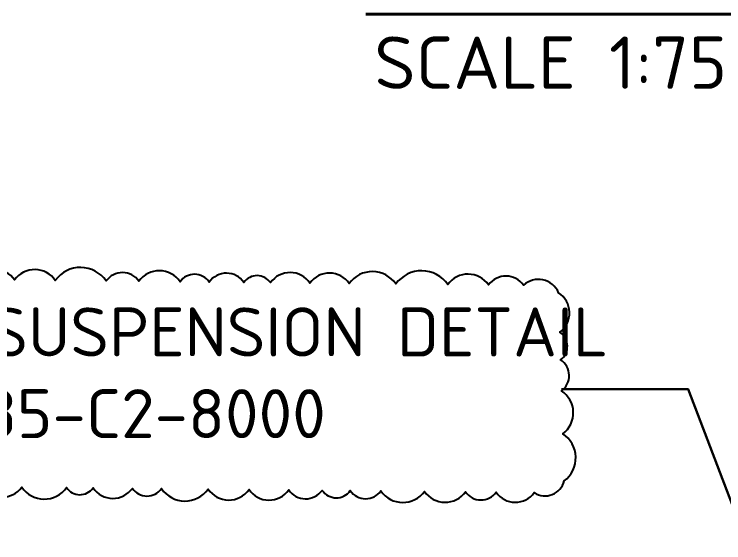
# Model space of a CAD drawing. Header units: inches. Extents: x 0 to 63075, y 0 to 44550.
# Drawn here: x 13184 to 16802, y 16431 to 19128 of the extents above; entities that cross this region are included whole.
import ezdxf

# ---------------------------------------------------------------- set-up
doc = ezdxf.new("R2010")
doc.units = ezdxf.units.IN
doc.header["$MEASUREMENT"] = 0
for name, color, linetype in [('PDF2_Geometry', 7, 'Continuous'), ('PDF_Symbol (Howden)', 7, 'Continuous'), ('PDF_Text', 7, 'Continuous')]:
    doc.layers.add(name, color=color, linetype=linetype)
doc.styles.add('PDF ISOCPEUR', font='isocpeur.ttf')

msp = doc.modelspace()

# ---------------------------------------------------------------- linework, layer by layer
msp.add_lwpolyline([(13025.6, 16717.3, 0.520567), (13222.6, 16715.2, 0.520567), (13451.1, 16712.8, 0.520567), (13586.3, 16711.4, 0.520567), (13786.8, 16709.3, 0.520567), (13935.4, 16707.7, 0.520567), (14172.9, 16705.2, 0.520567), (14381.7, 16703, 0.520567), (14584, 16700.9, 0.520567), (14754, 16699.1, 0.520567), (14898, 16697.6, 0.520567), (15054.2, 16696, 0.520567), (15275.7, 16693.6, 0.520567), (15485.2, 16691.4, 0.520567), (15641.5, 16689.8, 0.520567), (15835.7, 16687.7, 0.520567), (15988.2, 16746.9, 0.520567), (15981.1, 16987.7, 0.520567), (15974.6, 17206.4, 0.520567), (15969.9, 17364.2, 0.520567), (15965.7, 17505.2, 0.520567), (15959.7, 17707.4, 0.520567), (15780.7, 17745, 0.520567), (15602.9, 17746.8, 0.520567), (15394.9, 17749, 0.520567), (15130.1, 17751.8, 0.520567), (14892.2, 17754.3, 0.520567), (14692.3, 17756.4, 0.520567), (14490.6, 17758.5, 0.520567), (14355.2, 17759.9, 0.520567), (14178.6, 17761.8, 0.520567), (14029.8, 17763.4, 0.520567), (13820.1, 17765.6, 0.520567), (13653.3, 17767.3, 0.520567), (13394.1, 17770, 0.520567), (13186.3, 17772.2, 0.520567), (12987.6, 17774.3, 0.520567)], format="xyb")
at = {"layer": 'PDF2_Geometry', "lineweight": 30}
msp.add_lwpolyline([(17323.6, 15370.2), (16620.5, 17215.1), (15974.4, 17214.6)], dxfattribs=at)
at = {"layer": 'PDF_Symbol (Howden)', "lineweight": 40}
msp.add_lwpolyline([(14977.3, 19128), (20427.2, 19128)], dxfattribs=at)

# ---------------------------------------------------------------- texts
at = {"layer": 'PDF_Text', "insert": (15020.1, 18746.7), "char_height": 267.02, "attachment_point": 7, "style": 'PDF ISOCPEUR'}
msp.add_mtext('SCALE 1:75', dxfattribs=at)
at = {"layer": 'PDF_Text', "lineweight": 30, "insert": (10281.9, 16965.3), "char_height": 250, "attachment_point": 7, "style": 'PDF ISOCPEUR'}
msp.add_mtext('FOR FAN MOTOR SUSPENSION DETAIL^JREFER DRG 1833-35-C2-8000', dxfattribs=at)

doc.saveas('drawing.dxf')
